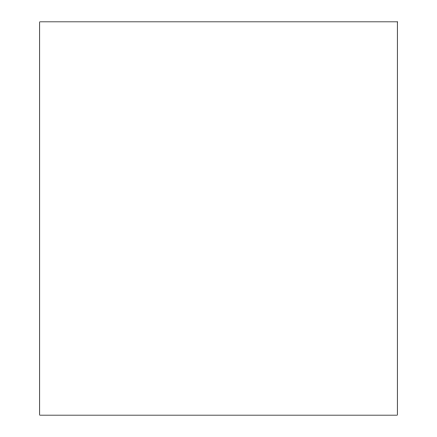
<?xml version="1.0" encoding="UTF-8"?>
<svg xmlns="http://www.w3.org/2000/svg" width="437" height="437" viewBox="0 0 437 437"><rect width="100%" height="100%" fill="white"/><g stroke="black" fill="none" stroke-linecap="round" stroke-linejoin="round"><path stroke-width="0.66" d="M397.271 21.85L39.729 21.85L39.729 415.15L397.271 415.15L397.271 21.85"/></g></svg>
